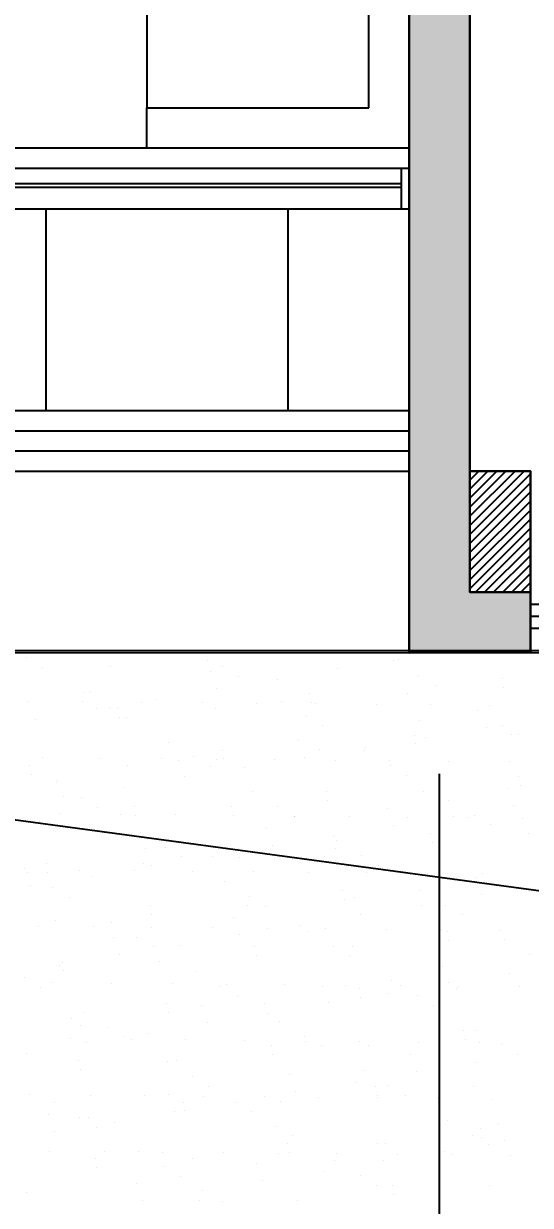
# Model space of a CAD drawing. Header units: millimetres. Extents: x -3 to 53, y -269 to 39.
# Drawn here: x 7.745 to 9, y 20.831 to 23.759 of the extents above; entities that cross this region are included whole.
import ezdxf
from ezdxf import colors
from ezdxf.entities.mleader import LeaderData, LeaderLine
from ezdxf.enums import TextEntityAlignment as Align
from ezdxf.math import Vec2, Vec3
from ezdxf.xclip import XClip

# ---------------------------------------------------------------- set-up
doc = ezdxf.new("R2010")
doc.units = ezdxf.units.MM
doc.header["$LTSCALE"] = 15
doc.header["$XCLIPFRAME"] = 2
for name, pattern in [('ACAD_ISO07W100', [3, 0, -3]), ('HIDDEN2', [0.1875, 0.125, -0.0625]), ('PHANTOM', [63.5, 31.75, -6.35, 6.35, -6.35, 6.35, -6.35]), ('PHANTOM2', [1.25, 0.625, -0.125, 0.125, -0.125, 0.125, -0.125])]:
    doc.linetypes.add(name, pattern=pattern)
doc.layers.get('0').update_dxf_attribs({"color": 250})
for name, color, linetype in [('A-BARANDAS', 250, 'Continuous'), ('A-EJES', 251, 'PHANTOM'), ('A-EST HATCH', 250, 'Continuous'), ('A-EST PLACAS', 250, 'Continuous'), ('A-EST VIGAS', 250, 'HIDDEN2'), ('A-HATCH', 250, 'Continuous'), ('A-MOBILIARIO', 250, 'Continuous'), ('A-MURO BAJO', 251, 'Continuous'), ('A-PROYECCIONES', 250, 'HIDDEN2'), ('A-TEXTO-INDICACIONES', 250, 'Continuous'), ('DLP_MOBILIARIO FIJO', 250, 'Continuous'), ('DLP_VERDE', 250, 'Continuous')]:
    doc.layers.add(name, color=color, linetype=linetype)
doc.layers.add('A-MUROS', color=252, linetype='Continuous', lineweight=30)
doc.styles.add('R80', font='ARIALN.TTF', dxfattribs={"height": 2.03})
doc.styles.add('TXT_COTAS', font='romans.shx', dxfattribs={"width": 0.8})

# ---------------------------------------------------------------- blocks, each defined once
blk = doc.blocks.new('A$C9f73720c')
at = {"layer": 'A-MURO BAJO'}
blk.add_line((59.2224, 107.0787, 0), (53.4761, 88.235, 0), dxfattribs=at)
at = {"layer": 'A-PROYECCIONES'}
blk.add_line((51.8921, 84.3407, 0), (70.8171, 125.5768, 0), dxfattribs=at)
at = {"layer": 'DLP_VERDE'}
blk.add_line((59.2325, 107.0756), (53.4804, 88.2337), dxfattribs=at)
at = {"layer": 'DLP_VERDE', "linetype": 'Continuous'}
for p, q in [((54.3967, 91.0182), (54.3967, 91.0182)), ((54.4187, 91.0153), (54.4187, 91.0153)), ((54.5424, 91.0167), (54.5424, 91.0167)), ((54.508, 90.9852), (54.508, 90.9852)), ((54.5377, 90.9996), (54.5377, 90.9996)), ((54.5996, 90.974), (54.5996, 90.974)), ((54.6417, 90.9859), (54.6417, 90.9859)), ((54.6638, 90.983), (54.6638, 90.983)), ((54.4513, 90.967), (54.4513, 90.967)), ((54.5027, 90.9441), (54.5027, 90.9441)), ((54.6626, 90.9511), (54.6626, 90.9511)), ((54.707, 90.953), (54.707, 90.953)), ((54.7431, 90.9658), (54.7431, 90.9658)), ((54.7828, 90.9674), (54.7828, 90.9674)), ((54.4543, 90.9359), (54.4543, 90.9359)), ((54.7354, 90.884), (54.7354, 90.884)), ((55.0719, 90.8828), (55.0719, 90.8828)), ((54.3645, 90.8536), (54.3645, 90.8536)), ((54.4079, 90.8292), (54.4079, 90.8292)), ((54.5541, 90.8299), (54.5541, 90.8299)), ((54.701, 90.8525), (54.701, 90.8525)), ((54.7024, 90.8369), (54.7024, 90.8369)), ((54.8459, 90.8287), (54.8459, 90.8287)), ((54.9922, 90.8294), (54.9922, 90.8294)), ((55.0182, 90.8336), (55.0182, 90.8336)), ((55.1405, 90.8364), (55.1405, 90.8364)), ((54.3301, 90.8221), (54.3301, 90.8221)), ((54.6473, 90.8032), (54.6473, 90.8032)), ((54.6892, 90.8029), (54.6892, 90.8029)), ((54.8491, 90.8099), (54.8491, 90.8099)), ((54.8935, 90.8118), (54.8935, 90.8118)), ((55.1022, 90.821), (55.1022, 90.821)), ((54.2762, 90.7849), (54.2762, 90.7849)), ((54.2763, 90.7728), (54.2763, 90.7728)), ((54.3636, 90.7824), (54.3636, 90.7824)), ((54.4361, 90.7919), (54.4361, 90.7919)), ((54.4676, 90.7687), (54.4676, 90.7687)), ((54.4805, 90.7938), (54.4805, 90.7938)), ((55.2993, 90.7817), (55.2993, 90.7817)), ((54.4896, 90.7658), (54.4896, 90.7658)), ((54.6086, 90.7502), (54.6086, 90.7502)), ((54.9284, 90.7513), (54.9284, 90.7513)), ((55.2649, 90.7501), (55.2649, 90.7501)), ((54.5575, 90.7209), (54.5575, 90.7209)), ((54.7126, 90.7365), (54.7126, 90.7365)), ((54.7346, 90.7336), (54.7346, 90.7336)), ((54.8536, 90.7179), (54.8536, 90.7179)), ((54.894, 90.7198), (54.894, 90.7198)), ((54.3672, 90.7003), (54.3672, 90.7003)), ((54.5107, 90.6921), (54.5107, 90.6921)), ((54.5231, 90.6894), (54.5231, 90.6894)), ((54.657, 90.6928), (54.657, 90.6928)), ((54.8053, 90.6998), (54.8053, 90.6998)), ((54.9487, 90.6916), (54.9487, 90.6916)), ((54.9576, 90.7042), (54.9576, 90.7042)), ((54.9797, 90.7013), (54.9797, 90.7013)), ((55.095, 90.6922), (55.095, 90.6922)), ((55.0986, 90.6857), (55.0986, 90.6857)), ((55.2112, 90.7009), (55.2112, 90.7009)), ((55.2433, 90.6993), (55.2433, 90.6993)), ((55.3868, 90.691), (55.3868, 90.691)), ((55.4486, 90.6868), (55.4486, 90.6868)), ((55.493, 90.6887), (55.493, 90.6887)), ((55.5331, 90.6917), (55.5331, 90.6917)), ((54.667, 90.6526), (54.667, 90.6526)), ((54.8402, 90.6705), (54.8402, 90.6705)), ((54.8757, 90.6618), (54.8757, 90.6618)), ((55.0356, 90.6687), (55.0356, 90.6687)), ((55.08, 90.6707), (55.08, 90.6707)), ((55.2027, 90.672), (55.2027, 90.672)), ((55.2247, 90.6691), (55.2247, 90.6691)), ((55.2887, 90.6798), (55.2887, 90.6798)), ((55.3437, 90.6534), (55.3437, 90.6534)), ((54.254, 90.6346), (54.254, 90.6346)), ((54.4627, 90.6437), (54.4627, 90.6437)), ((54.4693, 90.6401), (54.4693, 90.6401)), ((54.6226, 90.6507), (54.6226, 90.6507)), ((55.4477, 90.6397), (55.4477, 90.6397)), ((55.4697, 90.6368), (55.4697, 90.6368)), ((55.4923, 90.649), (55.4923, 90.649)), ((55.1214, 90.6186), (55.1214, 90.6186)), ((55.4579, 90.6174), (55.4579, 90.6174)), ((55.5887, 90.6211), (55.5887, 90.6211)), ((54.7504, 90.5882), (54.7504, 90.5882)), ((55.087, 90.5871), (55.087, 90.5871)), ((55.4041, 90.5682), (55.4041, 90.5682)), ((54.2934, 90.5515), (54.2934, 90.5515)), ((54.3154, 90.5486), (54.3154, 90.5486)), ((54.3218, 90.5562), (54.3218, 90.5562)), ((54.3795, 90.5579), (54.3795, 90.5579)), ((54.4701, 90.5632), (54.4701, 90.5632)), ((54.6135, 90.555), (54.6135, 90.555)), ((54.716, 90.5567), (54.716, 90.5567)), ((54.7598, 90.5557), (54.7598, 90.5557)), ((54.9081, 90.5627), (54.9081, 90.5627)), ((55.0332, 90.5378), (55.0332, 90.5378)), ((55.0516, 90.5545), (55.0516, 90.5545)), ((55.1979, 90.5551), (55.1979, 90.5551)), ((55.3461, 90.5622), (55.3461, 90.5622)), ((55.4752, 90.5386), (55.4752, 90.5386)), ((55.4896, 90.5539), (55.4896, 90.5539)), ((54.3451, 90.5263), (54.3451, 90.5263)), ((54.4344, 90.533), (54.4344, 90.533)), ((54.5384, 90.5193), (54.5384, 90.5193)), ((54.5605, 90.5164), (54.5605, 90.5164)), ((54.6623, 90.5075), (54.6623, 90.5075)), ((54.8091, 90.5095), (54.8091, 90.5095)), ((54.8535, 90.5115), (54.8535, 90.5115)), ((55.0622, 90.5206), (55.0622, 90.5206)), ((55.2221, 90.5276), (55.2221, 90.5276)), ((55.2665, 90.5295), (55.2665, 90.5295)), ((54.2362, 90.4845), (54.2362, 90.4845)), ((54.2914, 90.4771), (54.2914, 90.4771)), ((54.3961, 90.4915), (54.3961, 90.4915)), ((54.4405, 90.4934), (54.4405, 90.4934)), ((54.6492, 90.5025), (54.6492, 90.5025)), ((54.6795, 90.5007), (54.6795, 90.5007)), ((54.7835, 90.487), (54.7835, 90.487)), ((54.8055, 90.4841), (54.8055, 90.4841)), ((55.3143, 90.4859), (55.3143, 90.4859)), ((54.9245, 90.4685), (54.9245, 90.4685)), ((54.9434, 90.4555), (54.9434, 90.4555)), ((55.0285, 90.4548), (55.0285, 90.4548)), ((55.0505, 90.4519), (55.0505, 90.4519)), ((55.2799, 90.4544), (55.2799, 90.4544)), ((54.2783, 90.4184), (54.2783, 90.4184)), ((54.4246, 90.4191), (54.4246, 90.4191)), ((54.5725, 90.4252), (54.5725, 90.4252)), ((54.5729, 90.4261), (54.5729, 90.4261)), ((54.7164, 90.4179), (54.7164, 90.4179)), ((54.8627, 90.4186), (54.8627, 90.4186)), ((54.909, 90.424), (54.909, 90.424)), ((55.0109, 90.4256), (55.0109, 90.4256)), ((55.1544, 90.4174), (55.1544, 90.4174)), ((55.1695, 90.4362), (55.1695, 90.4362)), ((55.2735, 90.4225), (55.2735, 90.4225)), ((55.2956, 90.4196), (55.2956, 90.4196)), ((55.3007, 90.418), (55.3007, 90.418)), ((55.449, 90.4251), (55.449, 90.4251)), ((54.2016, 90.3948), (54.2016, 90.3948)), ((54.5381, 90.3936), (54.5381, 90.3936)), ((55.2262, 90.4051), (55.2262, 90.4051)), ((55.4145, 90.4039), (55.4145, 90.4039)), ((55.453, 90.3883), (55.453, 90.3883)), ((55.5185, 90.3903), (55.5185, 90.3903)), ((54.1671, 90.3633), (54.1671, 90.3633)), ((54.8357, 90.3614), (54.8357, 90.3614)), ((54.8553, 90.3748), (54.8553, 90.3748)), ((54.9956, 90.3684), (54.9956, 90.3684)), ((55.04, 90.3703), (55.04, 90.3703)), ((55.2487, 90.3794), (55.2487, 90.3794)), ((55.4086, 90.3864), (55.4086, 90.3864)), ((55.5406, 90.3874), (55.5406, 90.3874)), ((54.1413, 90.3314), (54.1413, 90.3314)), ((54.1696, 90.3323), (54.1696, 90.3323)), ((54.214, 90.3342), (54.214, 90.3342)), ((54.4227, 90.3433), (54.4227, 90.3433)), ((54.4843, 90.3444), (54.4843, 90.3444)), ((54.5826, 90.3503), (54.5826, 90.3503)), ((54.627, 90.3523), (54.627, 90.3523)), ((55.5073, 90.3532), (55.5073, 90.3532)), ((54.2603, 90.3158), (54.2603, 90.3158)), ((54.3643, 90.3021), (54.3643, 90.3021)), ((55.1364, 90.3228), (55.1364, 90.3228)), ((55.4729, 90.3217), (55.4729, 90.3217)), ((54.2377, 90.2895), (54.2377, 90.2895)), ((54.3812, 90.2813), (54.3812, 90.2813)), ((54.3863, 90.2992), (54.3863, 90.2992)), ((54.5053, 90.2835), (54.5053, 90.2835)), ((54.5275, 90.282), (54.5275, 90.282)), ((54.6757, 90.289), (54.6757, 90.289)), ((54.7655, 90.2925), (54.7655, 90.2925)), ((54.8192, 90.2808), (54.8192, 90.2808)), ((54.9655, 90.2815), (54.9655, 90.2815)), ((55.102, 90.2913), (55.102, 90.2913)), ((55.1138, 90.2885), (55.1138, 90.2885)), ((55.2573, 90.2803), (55.2573, 90.2803)), ((55.4035, 90.2809), (55.4035, 90.2809)), ((55.4192, 90.2724), (55.4192, 90.2724)), ((54.3945, 90.2621), (54.3945, 90.2621)), ((54.6093, 90.2698), (54.6093, 90.2698)), ((54.6313, 90.2669), (54.6313, 90.2669)), ((54.7311, 90.2609), (54.7311, 90.2609)), ((54.7503, 90.2513), (54.7503, 90.2513)), ((55.0482, 90.2421), (55.0482, 90.2421)), ((54.3601, 90.2306), (54.3601, 90.2306)), ((54.8543, 90.2376), (54.8543, 90.2376)), ((54.8764, 90.2347), (54.8764, 90.2347)), ((54.9954, 90.219), (54.9954, 90.219)), ((55.0222, 90.2202), (55.0222, 90.2202)), ((55.1821, 90.2272), (55.1821, 90.2272)), ((55.2265, 90.2291), (55.2265, 90.2291)), ((55.4352, 90.2382), (55.4352, 90.2382)), ((54.1962, 90.1841), (54.1962, 90.1841)), ((54.3561, 90.1911), (54.3561, 90.1911)), ((54.4005, 90.1931), (54.4005, 90.1931)), ((54.6092, 90.2022), (54.6092, 90.2022)), ((54.6773, 90.2117), (54.6773, 90.2117)), ((54.7691, 90.2092), (54.7691, 90.2092)), ((54.8135, 90.2111), (54.8135, 90.2111)), ((55.0994, 90.2053), (55.0994, 90.2053)), ((55.1214, 90.2024), (55.1214, 90.2024)), ((55.2404, 90.1867), (55.2404, 90.1867)), ((55.3294, 90.1901), (55.3294, 90.1901)), ((54.3064, 90.1813), (54.3064, 90.1813)), ((54.9584, 90.1598), (54.9584, 90.1598)), ((55.295, 90.1586), (55.295, 90.1586)), ((55.3444, 90.1731), (55.3444, 90.1731)), ((55.3664, 90.1702), (55.3664, 90.1702)), ((55.4854, 90.1545), (55.4854, 90.1545)), ((54.1923, 90.1454), (54.1923, 90.1454)), ((54.3406, 90.1524), (54.3406, 90.1524)), ((54.484, 90.1442), (54.484, 90.1442)), ((54.5875, 90.1294), (54.5875, 90.1294)), ((54.6303, 90.1449), (54.6303, 90.1449)), ((54.7786, 90.1519), (54.7786, 90.1519)), ((54.9221, 90.1437), (54.9221, 90.1437)), ((54.924, 90.1282), (54.924, 90.1282)), ((55.0683, 90.1444), (55.0683, 90.1444)), ((55.2166, 90.1514), (55.2166, 90.1514)), ((55.3601, 90.1432), (55.3601, 90.1432)), ((54.0861, 90.0986), (54.0861, 90.0986)), ((54.2166, 90.099), (54.2166, 90.099)), ((54.5531, 90.0979), (54.5531, 90.0979)), ((55.2412, 90.1094), (55.2412, 90.1094)), ((54.1822, 90.0675), (54.1822, 90.0675)), ((54.1901, 90.0849), (54.1901, 90.0849)), ((54.2121, 90.082), (54.2121, 90.082)), ((54.3311, 90.0663), (54.3311, 90.0663)), ((54.8703, 90.079), (54.8703, 90.079)), ((54.9556, 90.068), (54.9556, 90.068)), ((55, 90.0699), (55, 90.0699)), ((55.2087, 90.079), (55.2087, 90.079)), ((55.3686, 90.086), (55.3686, 90.086)), ((55.413, 90.0879), (55.413, 90.0879)), ((54.3827, 90.043), (54.3827, 90.043)), ((54.4351, 90.0526), (54.4351, 90.0526)), ((54.4572, 90.0497), (54.4572, 90.0497)), ((54.4994, 90.0486), (54.4994, 90.0486)), ((54.5426, 90.0499), (54.5426, 90.0499)), ((54.587, 90.0519), (54.587, 90.0519)), ((54.7957, 90.061), (54.7957, 90.061)), ((54.1284, 90.0183), (54.1284, 90.0183)), ((54.1296, 90.0319), (54.1296, 90.0319)), ((54.1488, 90.0076), (54.1488, 90.0076)), ((54.174, 90.0339), (54.174, 90.0339)), ((54.2951, 90.0083), (54.2951, 90.0083)), ((54.4434, 90.0153), (54.4434, 90.0153)), ((54.5762, 90.0341), (54.5762, 90.0341)), ((54.5869, 90.0071), (54.5869, 90.0071)), ((54.6802, 90.0204), (54.6802, 90.0204)), ((54.7022, 90.0175), (54.7022, 90.0175)), ((54.7331, 90.0078), (54.7331, 90.0078)), ((54.8814, 90.0148), (54.8814, 90.0148)), ((55.1514, 90.0271), (55.1514, 90.0271)), ((55.1712, 90.0073), (55.1712, 90.0073)), ((55.3195, 90.0143), (55.3195, 90.0143)), ((54.7805, 89.9967), (54.7805, 89.9967)), ((54.8212, 90.0018), (54.8212, 90.0018)), ((54.9252, 89.9881), (54.9252, 89.9881)), ((54.9472, 89.9852), (54.9472, 89.9852)), ((55.0249, 90.0066), (55.0249, 90.0066)), ((55.117, 89.9956), (55.117, 89.9956)), ((54.4096, 89.9663), (54.4096, 89.9663)), ((54.7461, 89.9652), (54.7461, 89.9652)), ((55.0662, 89.9695), (55.0662, 89.9695)), ((55.1702, 89.9559), (55.1702, 89.9559)), ((55.1923, 89.953), (55.1923, 89.953)), ((55.4342, 89.9767), (55.4342, 89.9767)), ((54.0386, 89.936), (54.0386, 89.936)), ((54.3751, 89.9348), (54.3751, 89.9348)), ((54.9822, 89.9198), (54.9822, 89.9198)), ((55.0633, 89.9463), (55.0633, 89.9463)), ((55.1421, 89.9268), (55.1421, 89.9268)), ((55.1865, 89.9287), (55.1865, 89.9287)), ((55.3112, 89.9373), (55.3112, 89.9373)), ((55.3952, 89.9379), (55.3952, 89.9379)), ((55.4153, 89.9236), (55.4153, 89.9236)), ((54.0042, 89.9045), (54.0042, 89.9045)), ((54.3161, 89.8907), (54.3161, 89.8907)), ((54.3605, 89.8927), (54.3605, 89.8927)), ((54.5692, 89.9018), (54.5692, 89.9018)), ((54.6923, 89.9159), (54.6923, 89.9159)), ((54.7291, 89.9088), (54.7291, 89.9088)), ((54.7735, 89.9107), (54.7735, 89.9107)), ((55.3444, 89.8944), (55.3444, 89.8944)), ((54.1082, 89.8788), (54.1082, 89.8788)), ((54.1562, 89.8838), (54.1562, 89.8838)), ((54.2517, 89.8705), (54.2517, 89.8705)), ((54.3214, 89.8856), (54.3214, 89.8856)), ((54.3979, 89.8712), (54.3979, 89.8712)), ((54.5462, 89.8782), (54.5462, 89.8782)), ((54.6897, 89.87), (54.6897, 89.87)), ((54.836, 89.8707), (54.836, 89.8707)), ((54.9735, 89.864), (54.9735, 89.864)), ((54.9843, 89.8777), (54.9843, 89.8777)), ((55.1277, 89.8695), (55.1277, 89.8695)), ((55.274, 89.8702), (55.274, 89.8702)), ((55.31, 89.8629), (55.31, 89.8629)), ((54.261, 89.8354), (54.261, 89.8354)), ((54.283, 89.8325), (54.283, 89.8325)), ((54.6025, 89.8337), (54.6025, 89.8337)), ((54.9391, 89.8325), (54.9391, 89.8325)), ((54.402, 89.8169), (54.402, 89.8169)), ((54.506, 89.8032), (54.506, 89.8032)), ((54.5681, 89.8021), (54.5681, 89.8021)), ((55.2562, 89.8136), (55.2562, 89.8136)), ((54.528, 89.8003), (54.528, 89.8003)), ((54.647, 89.7846), (54.647, 89.7846)), ((54.8853, 89.7832), (54.8853, 89.7832)), ((55.1687, 89.7786), (55.1687, 89.7786)), ((55.3286, 89.7856), (55.3286, 89.7856)), ((55.373, 89.7876), (55.373, 89.7876)), ((54.5026, 89.7496), (54.5026, 89.7496)), ((54.5144, 89.7529), (54.5144, 89.7529)), ((54.547, 89.7515), (54.547, 89.7515)), ((54.751, 89.7709), (54.751, 89.7709)), ((54.7557, 89.7606), (54.7557, 89.7606)), ((54.7731, 89.768), (54.7731, 89.768)), ((54.8921, 89.7523), (54.8921, 89.7523)), ((54.9156, 89.7676), (54.9156, 89.7676)), ((54.96, 89.7695), (54.96, 89.7695)), ((54.6491, 89.7411), (54.6491, 89.7411)), ((54.7925, 89.7329), (54.7925, 89.7329)), ((54.9388, 89.7336), (54.9388, 89.7336)), ((54.9961, 89.7387), (54.9961, 89.7387)), ((55.0181, 89.7358), (55.0181, 89.7358)), ((55.0871, 89.7406), (55.0871, 89.7406)), ((55.1371, 89.7201), (55.1371, 89.7201)), ((55.1664, 89.7313), (55.1664, 89.7313)), ((55.2306, 89.7324), (55.2306, 89.7324)), ((54.7955, 89.701), (54.7955, 89.701)), ((55.132, 89.6998), (55.132, 89.6998)), ((55.2411, 89.7064), (55.2411, 89.7064)), ((55.2631, 89.7035), (55.2631, 89.7035)), ((54.7611, 89.6694), (54.7611, 89.6694)), ((55.0783, 89.6505), (55.0783, 89.6505)), ((55.1021, 89.6264), (55.1021, 89.6264)), ((55.1465, 89.6284), (55.1465, 89.6284)), ((54.9422, 89.6194), (54.9422, 89.6194)), ((55.1899, 89.6035), (55.1899, 89.6035)), ((55.0417, 89.5965), (55.0417, 89.5965)), ((55.2713, 89.5178), (55.2713, 89.5178))]:
    blk.add_line(p, q, dxfattribs=at)
at = {"style": 'R80'}
for height, rotation, p in [(0.09, 0.009, (39.554, 141.0046, 0)), (0.09, 0.009, (45.7984, 139.3226, 0)), (0.09, 0.009, (50.4634, 135.3578, 0)), (0.09, 0.009, (41.9784, 129.0436, 0)), (0.09, 0.009, (37.8409, 128.6089, 0)), (0.09, 0.009, (35.483, 116.3582, 0)), (0.09, 0.009, (38.5607, 113.6321, 0)), (0.09, 0.009, (45.1292, 84.3757, 0)), (0.09, 0.009, (43.9111, 83.9335, 0)), (0.09, 0.009, (43.1485, 83.401, 0)), (0.09, 0.009, (28.0067, 80.1071, 0)), (0.09, 0.009, (44.3753, 79.9046, 0)), (0.09, 0.009, (55.151, 79.2173, 0)), (0.09, 0.009, (38.2608, 76.0049)), (0.09, 0.009, (39.0036, 75.5558)), (0.09, 0.009, (27.5137, 75.2133, 0)), (0.09, 0.009, (27.5137, 75.2133, 0)), (0.09, 0.009, (39.8519, 75.1543)), (0.09, 0.009, (25.3599, 70.2709, 0)), (0.09, 0.009, (32.1646, 69.192, 0)), (0.09, 0.009, (32.1646, 69.192, 0)), (0.09, 0.009, (26.9947, 68.6392, 0)), (0.09, 0.009, (59.8504, 67.3859, 0)), (0.09, 0.009, (24.839, 65.5107, 0)), (0.09, 0.009, (24.839, 65.5107, 0)), (0.09, 0.009, (33.5008, 60.261, 0)), (0.09, 0.009, (33.5008, 60.261, 0)), (0.09, 347.3908, (17.1069, 59.2726, 0)), (0.09, 0.009, (26.4708, 59.2035, 0)), (0.09, 0.009, (26.4708, 59.2035, 0)), (0.09, 0.009, (23.1216, 58.7685, 0)), (0.09, 0.009, (23.1216, 58.7685, 0)), (0.09, 0.009, (27.6632, 55.3959, 0)), (0.09, 0.009, (27.6632, 55.3959, 0)), (0.09, 0.009, (22.2239, 54.9818, 0)), (0.09, 0.009, (22.2239, 54.9818, 0)), (0.09, 0.009, (65.7174, 53.5803, 0)), (0.09, 0.009, (38.377, 51.7166, 0)), (0.09, 0.009, (38.377, 51.7166, 0)), (0.09, 0.009, (21.0294, 51.3767, 0)), (0.09, 0.009, (21.0294, 51.3767, 0)), (0.09, 0.009, (29.4091, 50.8876, 0)), (0.09, 0.009, (29.4091, 50.8876, 0)), (0.09, 0.009, (22.5184, 48.0808, 0)), (0.09, 0.009, (22.5184, 48.0808, 0)), (0.09, 0.009, (32.8305, 47.9478, 0)), (0.09, 0.009, (38.6414, 47.9238, 0)), (0.09, 1.5576, (45.5013, 47.0033, 0)), (0.09, 1.5576, (45.5013, 47.0033, 0)), (0.09, 1.5576, (42.9613, 45.8781, 0)), (0.09, 0.009, (31.2252, 43.4352, 0)), (0.09, 0.009, (31.2252, 43.4352, 0)), (0.09, 0.009, (24.8291, 43.3056, 0)), (0.09, 0.009, (24.8291, 43.3056, 0)), (0.09, 0.009, (28.8684, 42.6092, 0)), (0.09, 0.009, (28.8684, 42.6092, 0)), (0.09, 0.009, (46.0815, 42.4048, 0)), (0.09, 0.009, (19.0307, 42.0559, 0)), (0.09, 0.009, (19.0307, 42.0559, 0)), (0.09, 0.009, (70.9067, 41.0329, 0)), (0.09, 0.009, (22.7765, 38.7407, 0)), (0.09, 0.009, (22.7765, 38.7407, 0)), (0.09, 0.009, (17.8952, 37.4624, 0)), (0.09, 0.009, (17.8952, 37.4624, 0)), (0.09, 0.009, (25.8226, 33.2142, 0)), (0.09, 0.009, (21.5027, 31.2754, 0)), (0.1403, 0.009, (43.0178, 29.8778, 0)), (0.09, 0.009, (24.3978, 29.2659, 0)), (0.09, 0.009, (49.7565, 29.0287, 0)), (0.09, 0.009, (16.51, 28.4123, 0)), (0.09, 0.009, (16.51, 28.4123, 0)), (0.09, 0.009, (40.7946, 24.893, 0)), (0.09, 0.009, (18.1268, 23.6374, 0)), (0.09, 0.009, (20.346, 20.3291, 0)), (0.09, 0.009, (38.3365, 19.4632, 0)), (0.09, 0.009, (18.2869, 15.9828, 0)), (0.09, 0.009, (36.6694, 12.5977, 0)), (0.09, 337.7998, (24.7536, 11.2334, 0)), (0.09, 0.009, (33.5928, 10.3508, 0)), (0.09, 337.7998, (21.6109, 10.1247, 0)), (0.09, 337.7998, (16.5605, 9.5998, 0)), (0.09, 337.7998, (29.9414, 8.9534, 0)), (0.09, 337.7998, (31.6402, 7.9561, 0)), (0.09, 337.7998, (26.736, 7.7966, 0)), (0.09, 337.7998, (32.0288, 7.0232, 0)), (0.09, 0.009, (23.3239, 5.5763, 0)), (0.09, 0.009, (16.5347, 5.5678, 0)), (0.09, 0.009, (34.4718, 3.6379, 0))]:
    blk.add_attdef('N.P.T.+0.00', text='', height=height, rotation=rotation, dxfattribs=at).set_placement(p, align=Align.MIDDLE_CENTER)
for p in [(49.9263, 138.2431, 0), (56.6904, 136.252, 0), (60.5336, 135.5237, 0), (42.6322, 135.1839), (46.2516, 126.9171), (35.1548, 97.8545, 0), (31.2618, 93.9445, 0), (17.9393, 86.8861, 0), (34.7444, 85.6148, 0), (35.5048, 81.4636, 0), (34.6534, 76.9929, 0), (59.6668, 73.2509), (40.4113, 65.8421, 0), (43.5611, 65.2125, 0), (64.4681, 61.3857), (43.9111, 51.4927, 0), (32.9744, 51.0828, 0), (69.3242, 50.0814, 0), (48.0327, 50.0735, 0), (52.9599, 39.4701, 0), (74.4159, 35.7467, 0)]:
    blk.add_attdef('N.P.T.+0.00', text='', height=0.2109, dxfattribs=at).set_placement(p, align=Align.MIDDLE_CENTER)
blk = doc.blocks.new('est_P1')
at = {"layer": 'A-EST HATCH'}
h = blk.add_hatch(color=256, dxfattribs=at)
h.dxf.hatch_style = 1
h.paths.add_polyline_path([(-9.144, -13.7899), (-9.144, -7.725), (-10.644, -7.725), (-10.644, -8.475), (-10.794, -8.475), (-10.794, -7.525), (-8.994, -7.525), (-8.994, -8.4), (-7.494, -8.4), (-7.494, -7.9), (-7.344, -7.9), (-7.344, -8.6), (-8.994, -8.6), (-8.994, -13.7899)])
h.paths.add_polyline_path([(-30.244, -3.725), (-28.644, -3.725), (-28.644, -0.625), (-29.844, -0.625), (-29.844, -0.475), (-28.494, -0.475), (-28.494, -3.875), (-30.244, -3.875)])
h.paths.add_polyline_path([(-31.044, -0.475), (-31.194, -0.475), (-31.194, -3.875), (-31.044, -3.875)])
h.paths.add_polyline_path([(-36.544, 0), (-36.844, 0), (-36.844, -0.15), (-36.694, -0.15), (-36.694, -3.225), (-36.544, -3.225)])
h.paths.add_polyline_path([(-33.594, -0.625), (-33.594, -3.725), (-31.994, -3.725), (-31.994, -3.875), (-33.744, -3.875), (-33.744, -0.475), (-32.394, -0.475), (-32.394, -0.625)])
h.paths.add_polyline_path([(-42.844, -0.15), (-43.444, -0.15), (-43.444, 0), (-42.694, 0), (-42.694, -3.4), (-43.844, -3.4), (-43.844, -3.25), (-42.844, -3.25)])
h.paths.add_polyline_path([(-44.644, 0), (-44.644, -3.4), (-44.794, -3.4), (-44.794, 0)])
h.paths.add_polyline_path([(-45.594, -3.25), (-47.194, -3.25), (-47.194, -0.15), (-45.994, -0.15), (-45.994, 0), (-47.344, 0), (-47.344, -3.4), (-45.594, -3.4)])
h.paths.add_polyline_path([(-42.844, -13.7), (-43.444, -13.7), (-43.444, -13.85), (-42.694, -13.85), (-42.694, -10.45), (-43.844, -10.45), (-43.844, -10.6), (-42.844, -10.6)])
h.paths.add_polyline_path([(-44.644, -13.85), (-44.644, -10.45), (-44.794, -10.45), (-44.794, -13.85)])
h.paths.add_polyline_path([(-45.594, -10.6), (-47.194, -10.6), (-47.194, -13.7), (-45.994, -13.7), (-45.994, -13.85), (-47.344, -13.85), (-47.344, -10.45), (-45.594, -10.45)])
h.paths.add_polyline_path([(-39.994, -10.35), (-39.844, -10.35), (-39.844, -13.6999), (-39.694, -13.6999), (-39.694, -13.8499), (-39.994, -13.8499)])
h.paths.add_polyline_path([(-30.244, -10.125), (-28.644, -10.125), (-28.644, -13.225), (-29.844, -13.225), (-29.844, -13.375), (-28.494, -13.375), (-28.494, -9.975), (-30.244, -9.975)])
h.paths.add_polyline_path([(-31.044, -13.375), (-31.194, -13.375), (-31.194, -9.975), (-31.044, -9.975)])
h.paths.add_polyline_path([(-36.544, -13.85), (-36.844, -13.8499), (-36.844, -13.7), (-36.694, -13.7), (-36.694, -10.625), (-36.544, -10.625)])
h.paths.add_polyline_path([(-33.594, -13.225), (-33.594, -10.125), (-31.994, -10.125), (-31.994, -9.975), (-33.744, -9.975), (-33.744, -13.375), (-32.394, -13.375), (-32.394, -13.225)])
h.paths.add_polyline_path([(-17.094, -3.725), (-18.694, -3.725), (-18.694, -0.625), (-17.494, -0.625), (-17.494, -0.475), (-18.844, -0.475), (-18.844, -3.875), (-17.094, -3.875)])
h.paths.add_polyline_path([(-16.294, -0.475), (-16.144, -0.475), (-16.144, -3.875), (-16.294, -3.875)])
h.paths.add_polyline_path([(-10.494, 0), (-10.494, -0.15), (-10.644, -0.15), (-10.644, -3.225), (-10.794, -3.225), (-10.794, 0)])
h.paths.add_polyline_path([(-13.744, -0.625), (-13.744, -3.725), (-15.344, -3.725), (-15.344, -3.875), (-13.594, -3.875), (-13.594, -0.475), (-14.944, -0.475), (-14.944, -0.625)])
h.paths.add_polyline_path([(-8.994, -5.25), (-7.344, -5.25), (-7.344, -5.95), (-7.494, -5.95), (-7.494, -5.45), (-8.994, -5.45), (-8.994, -6.325), (-10.794, -6.325), (-10.794, -5.375), (-10.644, -5.375), (-10.644, -6.125), (-9.144, -6.125), (-9.144, -0.06), (-8.994, -0.06)])
h.paths.add_polyline_path([(-4.494, -0.15), (-3.894, -0.15), (-3.894, 0), (-4.644, 0), (-4.644, -3.4), (-3.494, -3.4), (-3.494, -3.25), (-4.494, -3.25)])
h.paths.add_polyline_path([(-2.694, 0), (-2.694, -3.4), (-2.544, -3.4), (-2.544, 0)])
h.paths.add_polyline_path([(-1.744, -3.25), (-0.144, -3.25), (-0.144, -0.15), (-1.344, -0.15), (-1.344, 0), (0.006, 0), (0.006, -3.4), (-1.744, -3.4)])
h.paths.add_polyline_path([(-2.694, -13.85), (-2.694, -10.4499), (-2.544, -10.4499), (-2.544, -13.85)])
h.paths.add_polyline_path([(-1.744, -10.5999), (-0.144, -10.5999), (-0.144, -13.7), (-1.344, -13.7), (-1.344, -13.85), (0.006, -13.85), (0.006, -10.4499), (-1.744, -10.4499)])
h.paths.add_polyline_path([(-7.344, -10.35), (-7.494, -10.35), (-7.494, -13.6999), (-7.644, -13.6999), (-7.644, -13.8499), (-7.344, -13.85)])
h.paths.add_polyline_path([(-17.094, -10.125), (-18.694, -10.125), (-18.694, -13.225), (-17.494, -13.225), (-17.494, -13.375), (-18.844, -13.375), (-18.844, -9.975), (-17.094, -9.975)])
h.paths.add_polyline_path([(-16.294, -13.375), (-16.144, -13.375), (-16.144, -9.975), (-16.294, -9.975)])
h.paths.add_polyline_path([(-10.794, -13.85), (-10.494, -13.8499), (-10.494, -13.6999), (-10.644, -13.7), (-10.644, -10.625), (-10.794, -10.625)])
h.paths.add_polyline_path([(-13.744, -13.225), (-13.744, -10.125), (-15.344, -10.125), (-15.344, -9.975), (-13.594, -9.975), (-13.594, -13.375), (-14.944, -13.375), (-14.944, -13.225)])
h.paths.add_polyline_path([(-38.344, -7.525), (-36.544, -7.525), (-36.544, -8.475), (-36.694, -8.475), (-36.694, -7.725), (-38.194, -7.725), (-38.194, -13.7899), (-38.344, -13.7899), (-38.344, -8.6), (-39.994, -8.6), (-39.994, -7.9), (-39.844, -7.9), (-39.844, -8.4), (-38.344, -8.4)])
h.paths.add_polyline_path([(-4.644, -13.85), (-4.644, -10.4499), (-3.494, -10.4499), (-3.494, -10.5999), (-4.494, -10.5999), (-4.494, -13.7), (-3.894, -13.7), (-3.894, -13.85)])
h.paths.add_polyline_path([(-1.7407, -5.5), (-1.594, -5.5), (-1.594, -4.3), (-3.744, -4.3), (-3.744, -4.45), (-3.294, -4.45), (-3.294, -6.05), (-3.094, -6.05), (-3.094, -4.45), (-1.744, -4.45), (-1.744, -5.5)], flags=17)
h.paths.add_polyline_path([(-1.7407, -8.3499), (-1.594, -8.3499), (-1.594, -9.5499), (-3.744, -9.5499), (-3.744, -9.3999), (-3.294, -9.4), (-3.294, -7.8), (-3.094, -7.8), (-3.094, -9.4), (-1.744, -9.3999), (-1.744, -8.3499)], flags=17)
h.paths.add_polyline_path([(-7.494, -6.85), (-4.644, -6.85), (-4.644, -4.3), (-4.494, -4.3), (-4.494, -6.85), (-1.744, -6.85), (-1.744, -6.25), (-1.594, -6.25), (-1.594, -6.85), (1.156, -6.85), (1.156, -2.8), (1.356, -2.8), (1.356, -11.05), (1.156, -11.05), (1.156, -7), (-1.594, -7), (-1.594, -7.5999), (-1.744, -7.5999), (-1.744, -7), (-4.494, -7), (-4.494, -9.5499), (-4.644, -9.5499), (-4.644, -7), (-7.494, -7)])
h.paths.add_polyline_path([(-7.344, 0), (-7.344, -3.5), (-7.494, -3.5), (-7.494, -0.15), (-7.644, -0.15), (-7.644, 0)])
h.paths.add_polyline_path([(-38.344, -0.06), (-38.344, -5.25), (-39.994, -5.25), (-39.994, -5.95), (-39.844, -5.95), (-39.844, -5.45), (-38.344, -5.45), (-38.344, -6.325), (-36.544, -6.325), (-36.544, -5.375), (-36.694, -5.375), (-36.694, -6.125), (-38.194, -6.125), (-38.194, -0.06)])
h.paths.add_polyline_path([(-45.744, -6.85), (-48.494, -6.85), (-48.494, -2.8), (-48.694, -2.8), (-48.694, -11.0499), (-48.494, -11.0499), (-48.494, -6.9999), (-45.744, -7), (-45.744, -7.6), (-45.594, -7.6), (-45.594, -7), (-42.844, -7), (-42.844, -9.55), (-42.694, -9.55), (-42.694, -6.9999), (-39.8439, -6.9999), (-39.8439, -6.85), (-42.694, -6.85), (-42.694, -4.3), (-42.844, -4.3), (-42.844, -6.85), (-45.594, -6.85), (-45.594, -6.25), (-45.744, -6.25)])
h.paths.add_polyline_path([(-39.994, 0), (-39.694, 0), (-39.694, -0.15), (-39.844, -0.15), (-39.8439, -3.5), (-39.994, -3.5)])
h.paths.add_polyline_path([(-45.5972, -5.5), (-45.744, -5.5), (-45.744, -4.3), (-43.594, -4.3), (-43.594, -4.45), (-44.044, -4.45), (-44.044, -6.05), (-44.244, -6.05), (-44.244, -4.45), (-45.594, -4.45), (-45.594, -5.5)], flags=17)
h.paths.add_polyline_path([(-45.5972, -8.35), (-45.744, -8.35), (-45.744, -9.55), (-43.594, -9.55), (-43.594, -9.4), (-44.044, -9.4), (-44.044, -7.8), (-44.244, -7.8), (-44.244, -9.4), (-45.594, -9.4), (-45.594, -8.35)], flags=17)
h.paths.add_polyline_path([(-25.344, -6.325), (-25.494, -6.325), (-25.494, -2.625), (-25.344, -2.625)])
h.paths.add_polyline_path([(-21.094, -6.325), (-11.694, -6.325), (-11.694, -6.175), (-15.244, -6.175), (-15.244, -4.775), (-15.444, -4.775), (-15.444, -6.175), (-18.344, -6.175), (-18.344, -4.775), (-18.494, -4.775), (-18.494, -6.175), (-20.894, -6.175), (-20.894, -4.925), (-19.244, -4.925), (-19.244, -4.775), (-21.519, -4.775), (-21.519, -4.925), (-21.094, -4.925)])
h.paths.add_polyline_path([(-21.544, -6.325), (-23.544, -6.325), (-23.544, -6.175), (-21.694, -6.175), (-21.694, -2.775), (-23.544, -2.775), (-23.544, -2.625), (-21.694, -2.625), (-21.694, -0.475), (-20.844, -0.475), (-20.844, -0.625), (-21.544, -0.625)])
h.paths.add_polyline_path([(-26.244, -4.925), (-26.244, -6.325), (-35.644, -6.325), (-35.644, -6.175), (-32.094, -6.175), (-32.094, -4.775), (-31.894, -4.775), (-31.894, -6.175), (-28.994, -6.175), (-28.994, -4.775), (-28.844, -4.775), (-28.844, -6.175), (-26.444, -6.175), (-26.444, -4.925), (-28.094, -4.925), (-28.094, -4.775), (-25.899, -4.7733), (-25.899, -4.9233)])
h.paths.add_polyline_path([(-25.874, -0.6233), (-26.494, -0.625), (-26.494, -0.475), (-25.674, -0.4733), (-25.674, -6.3233), (-25.874, -6.3233)])
h.paths.add_polyline_path([(-25.674, -9.0983), (-25.674, -13.3733), (-26.494, -13.375), (-26.494, -13.225), (-25.874, -13.2233), (-25.874, -9.0983)])
h.paths.add_polyline_path([(-27.644, -9.075), (-27.644, -8.925), (-25.874, -8.9234), (-25.874, -7.6733), (-28.394, -7.675), (-28.394, -9.075), (-28.544, -9.075), (-28.544, -7.675), (-31.894, -7.675), (-31.894, -9.075), (-32.094, -9.075), (-32.094, -7.675), (-35.644, -7.675), (-35.644, -7.525), (-25.674, -7.5234), (-25.674, -9.0733)])
h.paths.add_polyline_path([(-19.694, -9.075), (-19.694, -8.925), (-21.494, -8.925), (-21.494, -7.675), (-18.944, -7.675), (-18.944, -9.075), (-18.794, -9.075), (-18.794, -7.675), (-15.444, -7.675), (-15.444, -9.075), (-15.244, -9.075), (-15.244, -7.675), (-11.694, -7.675), (-11.694, -7.525), (-21.694, -7.525), (-21.694, -9.075)])
h.paths.add_polyline_path([(-22.694, -12.8249), (-25.344, -12.825), (-25.344, -10.175), (-22.994, -10.175), (-22.994, -9.625), (-22.694, -9.625), (-22.694, -9.475), (-23.144, -9.475), (-23.144, -10.025), (-25.344, -10.025), (-25.344, -7.675), (-24.144, -7.675), (-24.144, -7.525), (-25.494, -7.525), (-25.494, -12.975), (-22.694, -12.975)])
h.paths.add_polyline_path([(-21.694, -13.375), (-20.844, -13.375), (-20.844, -13.225), (-21.544, -13.225), (-21.544, -9.1), (-21.694, -9.1)])
at = {"layer": 'A-EST PLACAS', "elevation": 0}
blk.add_lwpolyline([(-39.994, -10.35), (-39.844, -10.35), (-39.844, -13.6999), (-39.694, -13.6999), (-39.694, -13.8499), (-39.994, -13.8499)], close=True, dxfattribs=at)
at = {"layer": 'A-EST VIGAS'}
for p, q in [((-42.694, -13.4, 0), (-39.994, -13.4, 0)), ((-38.344, -13.7899, 0), (-39.694, -13.79, 0))]:
    blk.add_line(p, q, dxfattribs=at)
blk = doc.blocks.new('SOFA SEC')
for p, q in [((0, 0.65), (0.1, 0.65)), ((0.1, 0.65), (0.1, 0.1)), ((0.5, 0.65), (0.1, 0.65)), ((0.75, 0.65), (0.75, 0.1)), ((1.4, 0.65), (1.4, 0.1)), ((0.1, 0.1), (2.05, 0.1))]:
    blk.add_line(p, q)
blk.add_lwpolyline([(0.5, 1.55), (0.5, 0.65), (2.05, 0.65), (2.05, 0), (0, 0), (0, 1.55)], close=True)
blk = doc.blocks.new('Ejes_Torre G')
at = {"layer": 'A-EJES', "linetype": 'PHANTOM2', "ltscale": 0.5}
blk.add_lwpolyline([(8.775, -2.75), (8.775, -0.3)], dxfattribs=at)

msp = doc.modelspace()

# ---------------------------------------------------------------- block references
at = {"linetype": 'ACAD_ISO07W100', "ltscale": 5}
ref = msp.add_blockref('A$C9f73720c', (-94.0043, 47.5864), dxfattribs=dict(at, rotation=286.9770955472961))
XClip(ref).set_block_clipping_path([(53.9739667831, 80.2683385944), (69.3730303047, 130.7085147865), (51.0595701083, 136.2994971771), (35.6605065867, 85.8593209849)])

# ---------------------------------------------------------------- next in the draw order: hatches: boundary and pattern name
at = {"layer": 'A-HATCH'}
h = msp.add_hatch(dxfattribs=at)
h.set_pattern_fill('_USER', color=256, scale=0.6, angle=180, double=1, pattern_type=0)
h.set_pattern_definition([(180, (6, 22.7999), (-7e-17, -0.6), []), (270, (6, 22.7999), (0.6, -1e-16), [])])
h.paths.add_polyline_path([(8.7, 22.7999), (6, 22.7999), (6, 23.2999), (8.7, 23.2999)])
h = msp.add_hatch(dxfattribs=at)
h.set_pattern_fill('ANSI31', color=256, scale=0.005, angle=180)
h.set_pattern_definition([(225, (50.05, 33.249917), (0.01122532, -0.01122532), [])])
h.paths.add_polyline_path([(8.85, 22.6499), (9, 22.6499), (9, 22.35), (8.85, 22.35)])

# ---------------------------------------------------------------- next in the draw order: linework, layer by layer
at = {"elevation": 0}
msp.add_lwpolyline([(9, 22.32), (10.35, 22.32), (10.35, 22.29), (9, 22.29)], close=True, dxfattribs=at)
at = {"layer": 'A-BARANDAS', "elevation": 0}
for points in [[(6, 22.7499), (8.7, 22.7499)], [(6, 22.6999), (8.7, 22.6999)]]:
    msp.add_lwpolyline(points, dxfattribs=at)
at = {"layer": 'A-HATCH'}
msp.add_lwpolyline([(8.85, 22.6499), (9, 22.6499), (9, 22.35), (8.85, 22.35)], close=True, dxfattribs=at)
at = {"layer": 'A-MURO BAJO'}
for p, q in [((8.68, 23.3999, 0), (6.02, 23.3999, 0)), ((6.02, 23.2999, 0), (8.68, 23.2999, 0))]:
    msp.add_line(p, q, dxfattribs=at)
at = {"layer": 'A-MURO BAJO', "elevation": 0}
for points in [[(6, 22.7999), (8.7, 22.7999)], [(6, 22.6499), (8.7, 22.6499)]]:
    msp.add_lwpolyline(points, dxfattribs=at)
at = {"layer": 'A-MUROS'}
for p, q in [((8.7, 25.6999), (8.7, 22.1999)), ((8.85, 25.6999), (8.85, 22.6499)), ((9, 22.6499), (8.85, 22.6499)), ((9, 22.2), (9, 22.6499)), ((9, 22.2), (8.7, 22.1999))]:
    msp.add_line(p, q, dxfattribs=at)
at = {"layer": 'DLP_MOBILIARIO FIJO', "elevation": 0}
for points in [[(8.7, 23.3999), (8.68, 23.3999), (8.68, 23.2999), (8.7, 23.2999)], [(7.34, 23.3624), (8.68, 23.3624), (8.68, 23.3524), (7.34, 23.3524)]]:
    msp.add_lwpolyline(points, close=True, dxfattribs=at)

# ---------------------------------------------------------------- next in the draw order: block references
msp.add_blockref('est_P1', (48.694, 36.0499, 0))
at = {"layer": 'A-MOBILIARIO', "rotation": 89.99956714789806}
msp.add_blockref('SOFA SEC', (8.7, 23.4499, 0), dxfattribs=at)
at = {"layer": 'A-MUROS'}
msp.add_blockref('Ejes_Torre G', (0, 22.2), dxfattribs=at)

# ---------------------------------------------------------------- next in the draw order: leaders
at = {"layer": 'A-TEXTO-INDICACIONES'}
ml = msp.add_multileader_mtext('Standard', dxfattribs=at)
ml.set_content('\\pxsm1,t16;CELOSIA\\PMETALICA', color=256, style='TXT_COTAS')
ml.set_leader_properties(color=256)
ml.build(insert=Vec2(0, 0))
ml.multileader.update_dxf_attribs({"dogleg_length": 0.05, "arrow_head_size": 0.07})
ctx = ml.context
ctx.base_point, ctx.char_height, ctx.arrow_head_size, ctx.landing_gap_size, ctx.plane_origin = Vec3(9.1077, 22.002), 0.09, 0.07, 0.05, Vec3(9.9919, 21.442)
ctx.text_align_type = 2
notes = []
notes.append((ctx, [(0, (1, 1, 0), (9.724, 22.002), (-1, 0), 0.05, [(0, [(9.8572, 22.2088)], 0, [])])]))
ctx.mtext.insert, ctx.mtext.width, ctx.mtext.defined_height, ctx.mtext.alignment, ctx.mtext.flow_direction = Vec3(9.624, 22.047), 1.024058, 0.5146, 3, 5
for ctx, leaders in notes:
    for number, flags, end, landing, length, lines in leaders:
        leader = LeaderData()
        leader.index, (leader.has_last_leader_line, leader.has_dogleg_vector, leader.attachment_direction) = number, flags
        leader.last_leader_point, leader.dogleg_vector, leader.dogleg_length = Vec3(end), Vec3(landing), length
        for number, points, colour, breaks in lines:
            line = LeaderLine()
            line.index, line.vertices, line.color, line.breaks = number, Vec3.list(points), colors.encode_raw_color(colour), breaks
            leader.lines.append(line)
        ctx.leaders.append(leader)

doc.saveas('drawing.dxf')
